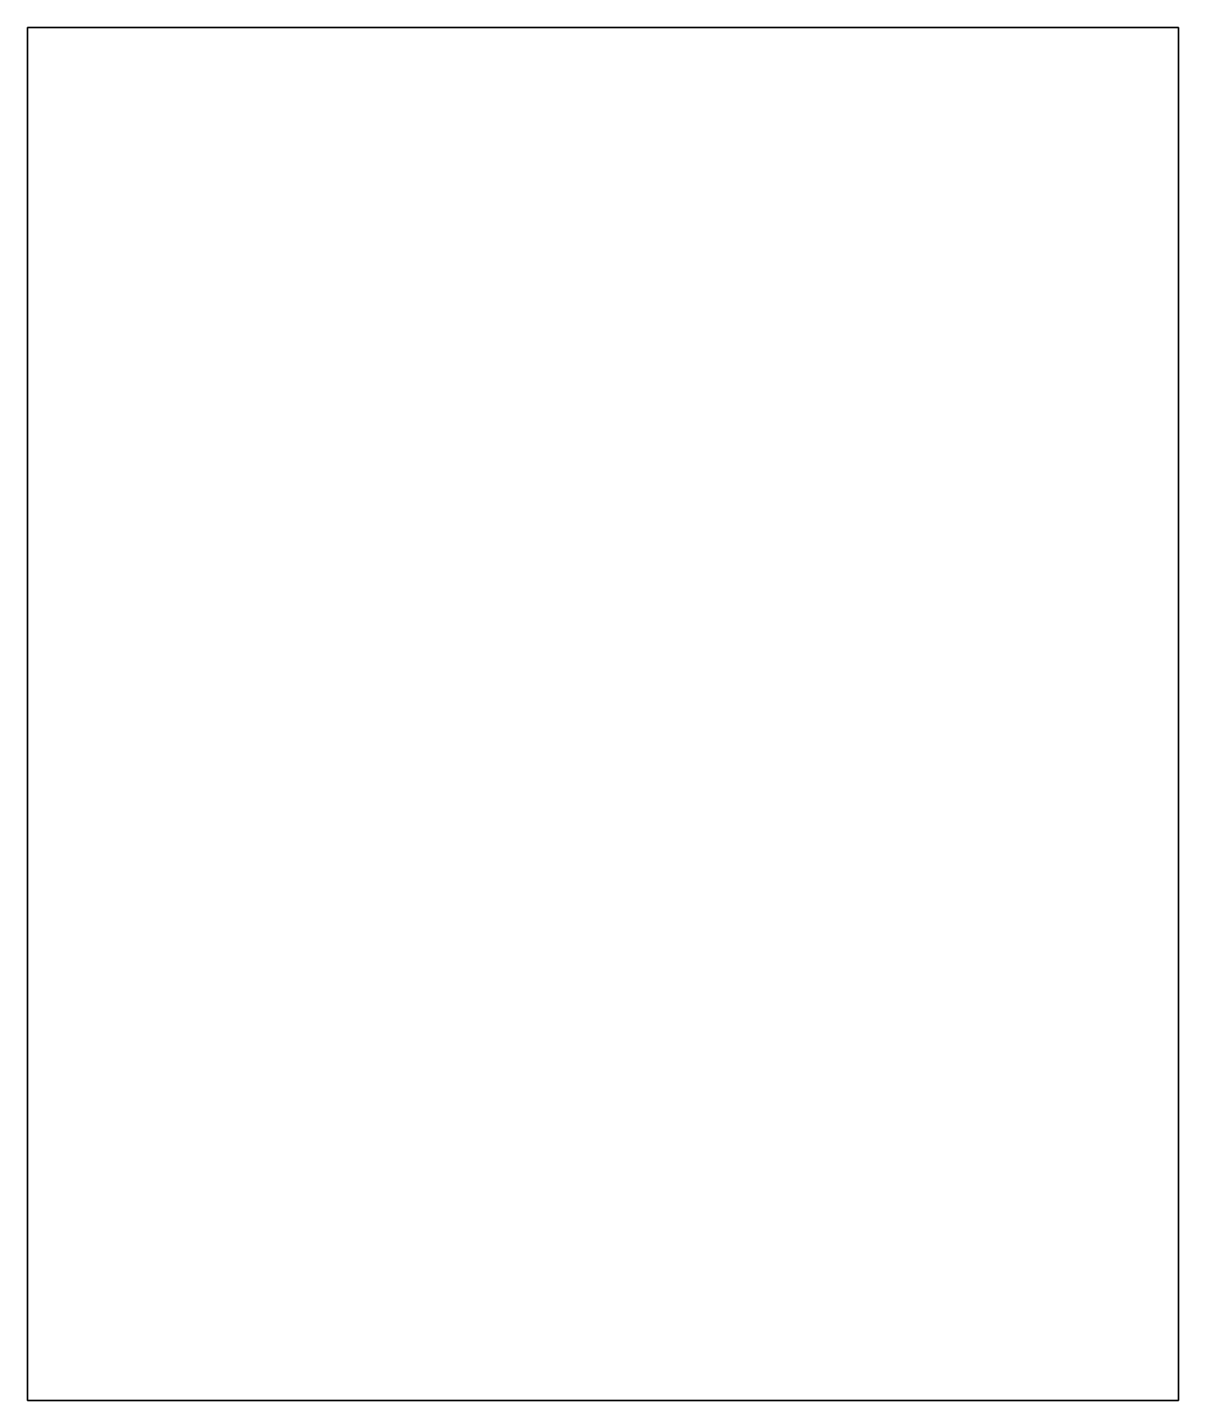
# Model space of a CAD drawing. Header units: millimetres. Extents: x -38.7 to 38.8, y -45.4 to 47.1.
import ezdxf

# ---------------------------------------------------------------- set-up
doc = ezdxf.new("R2010")
doc.units = ezdxf.units.MM
doc.layers.get('0').update_dxf_attribs({"linetype": 'CONTINUOUS'})

msp = doc.modelspace()

# ---------------------------------------------------------------- linework, layer by layer
for points in [[(38.777, 47.123), (-38.722, 47.123), (-38.722, -45.377), (38.777, -45.377)], [(38.777, -45.377), (-38.722, -45.377), (-38.722, 47.123), (38.777, 47.123)]]:
    msp.add_lwpolyline(points, close=True)

doc.saveas('drawing.dxf')
